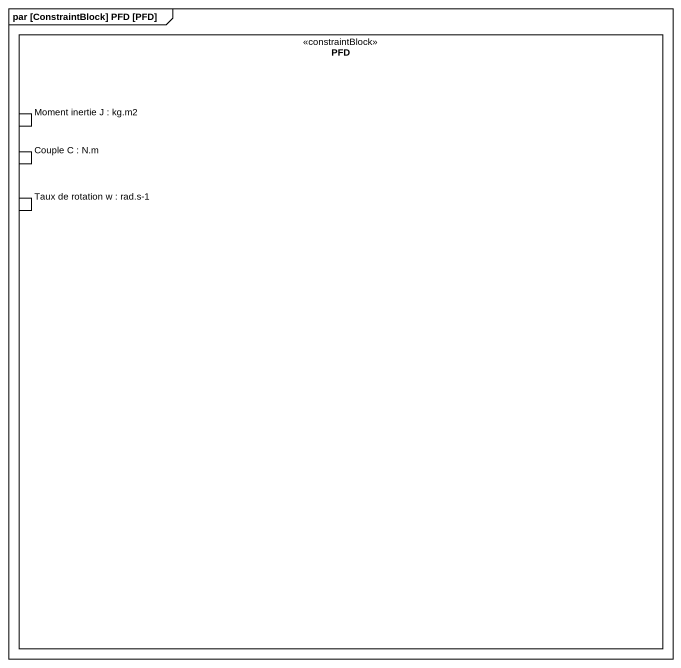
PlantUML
@startuml
mainframe par [ConstraintBlock] PFD [PFD]
rectangle PFD <<constraintBlock>> {
  port "Moment inertie J : kg.m2" as Moment_inertie_J_kg_m2
  port "Couple C : N.m" as Couple_C_N_m
  port "Taux de rotation w : rad.s-1" as Taux_de_rotation_w_rad_s_1
}
@enduml
